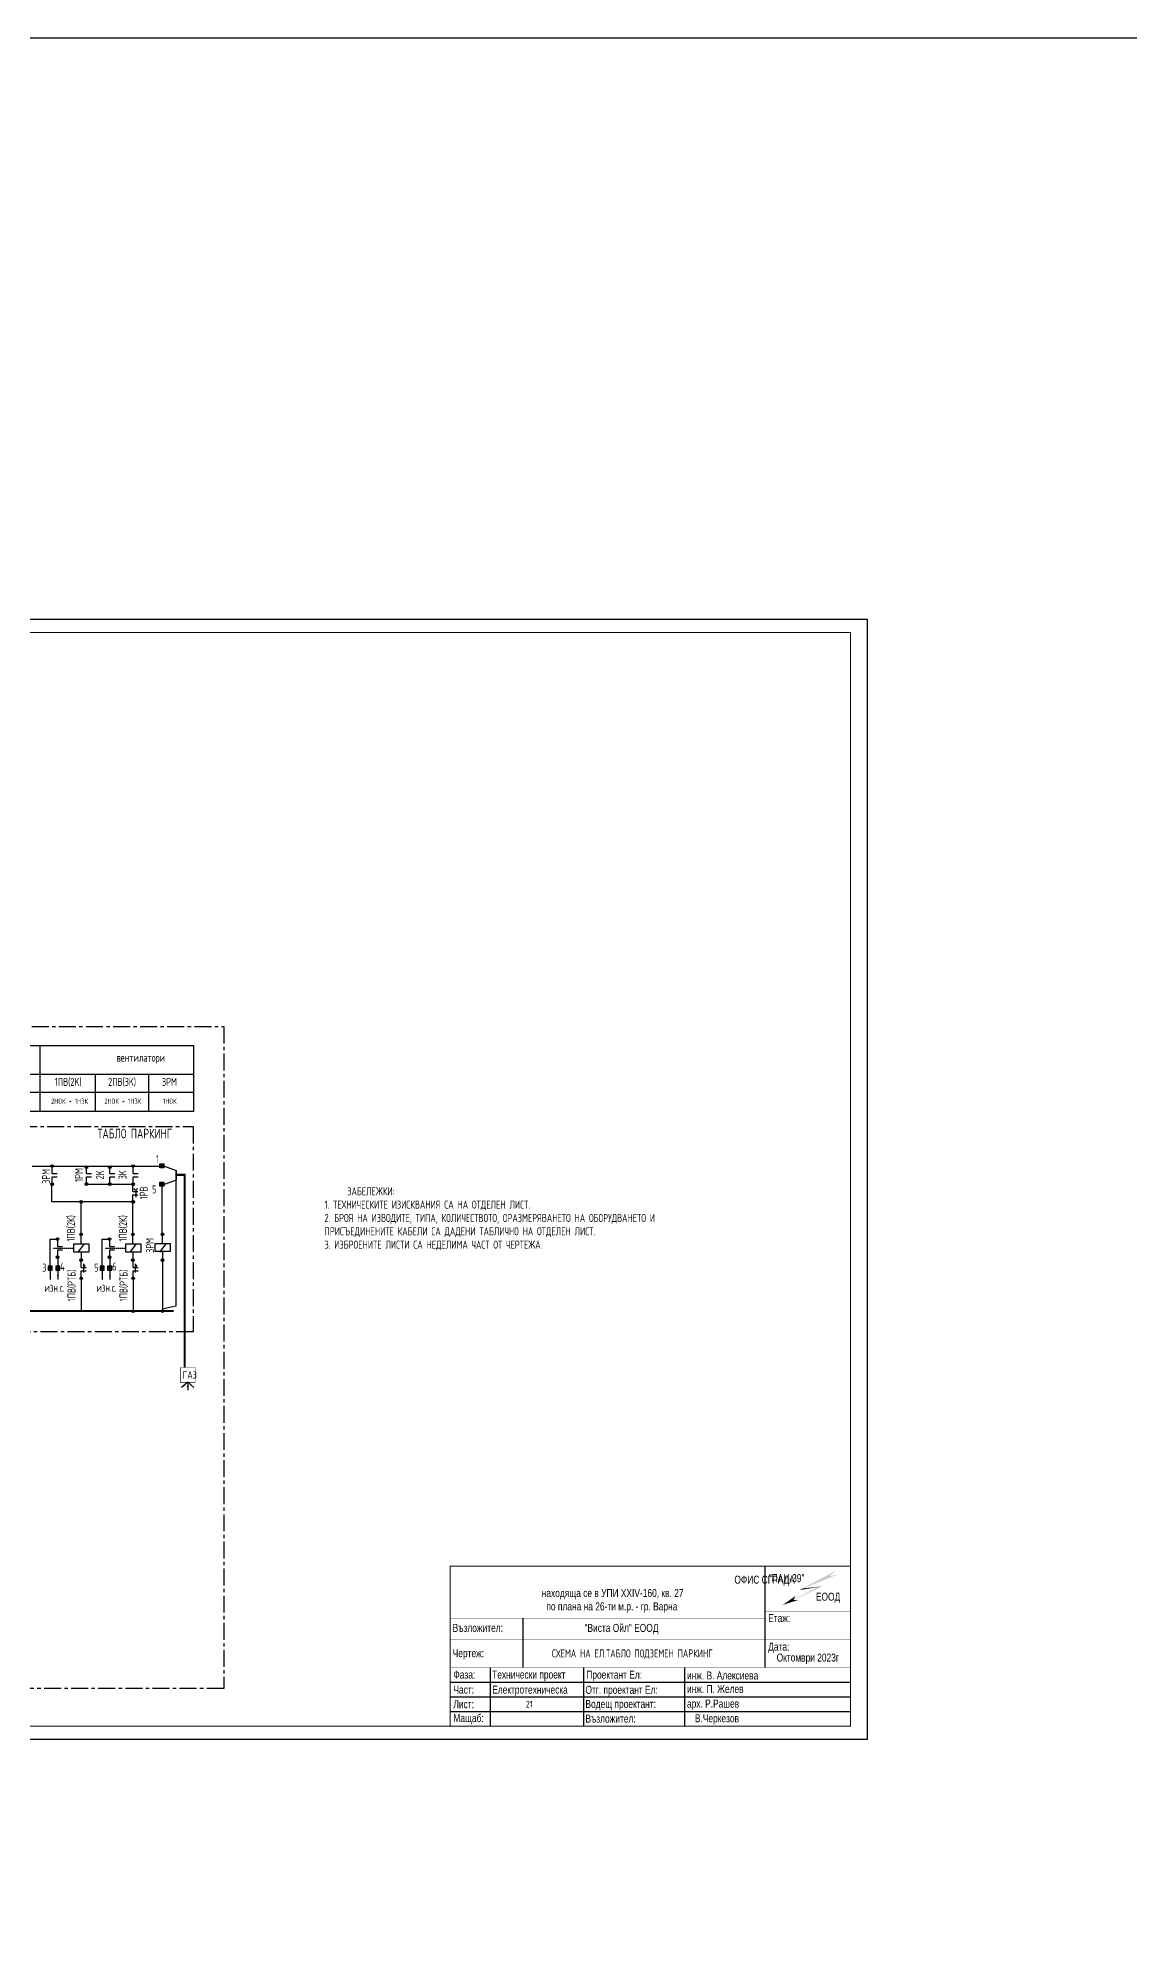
# Model space of a CAD drawing. Extents: x 25325 to 182345, y 3956 to 147305.
# Drawn here: x 44956 to 47001, y 17723 to 21264 of the extents above; entities that cross this region are included whole.
import ezdxf

# ---------------------------------------------------------------- set-up
doc = ezdxf.new("R2010")
doc.units = 0
doc.header["$MEASUREMENT"] = 0
doc.header["$PDMODE"] = 32
doc.header["$PDSIZE"] = 5
for name, pattern in [('CENTER', [50.8, 31.75, -6.35, 6.35, -6.35]), ('DASHED', [0.75, 0.5, -0.25]), ('HIDDENX2', [19.05, 12.7, -6.35])]:
    doc.linetypes.add(name, pattern=pattern)
doc.layers.get('0').update_dxf_attribs({"linetype": 'CONTINUOUS'})
doc.layers.add('CAT6A UNDERGROUND PORTS ROUTING', color=1, linetype='CONTINUOUS')
doc.layers.add('ELSH', color=111, linetype='CONTINUOUS')
doc.styles.add('ARIAL', font='arial.ttf', dxfattribs={"width": 0.75})
doc.styles.get("Standard").update_dxf_attribs({"font": 'simplex.shx', "width": 0.7, "height": 10})

# ---------------------------------------------------------------- blocks, each defined once
blk = doc.blocks.new('A2_M100')
at = {"ltscale": 30}
blk.add_lwpolyline([(0, 4200), (5940.6, 4200), (5940.6, 0), (0, 0)], close=True, dxfattribs=at)
at = {"const_width": 3}
blk.add_lwpolyline([(5890.6, 4150), (200, 4150), (200, 50), (5890.6, 50)], close=True, dxfattribs=at)
blk = doc.blocks.new('AS_VO_EL_LOGO')
for points in [[(-52.2, 584), (-191, 510.1), (-45.8, 569.2), (-79.2, 562.1)], [(-120, 522.6), (-238.9, 461.7), (-103.9, 523.8)], [(-190, 510.3), (-178, 516.7), (-103.9, 524.1), (-190.3, 510.3)], [(-253.9, 454.3), (-205.1, 488.3), (-212.8, 473.5), (-195.5, 472.9)]]:
    blk.add_hatch(color=256).paths.add_polyline_path(points)
for p, q in [((-320, 600), (-320, 220)), ((-1227.8, 404.5), (-1227.8, 220.8)), ((-1350, 220), (-1350, 0)), ((-1000, 220), (-1000, 0)), ((-620.6, 0), (-620.6, 220.1)), ((-1500, 165), (0, 165)), ((-1500, 110), (0, 110)), ((-1500, 55), (0, 55))]:
    blk.add_line(p, q)
at = {"const_width": 3}
blk.add_lwpolyline([(0, 600), (-1500, 600), (-1500, 0), (0, 0)], close=True, dxfattribs=at)
at = {"const_width": 2.1, "flags": 128}
for points in [[(-320, 430), (1, 430)], [(-320, 405), (-1500, 405)], [(-1500, 325), (0, 325)], [(0, 220), (-1500, 220)]]:
    blk.add_lwpolyline(points, dxfattribs=at)
at = {"char_height": 30, "attachment_point": 1, "style": 'ARIAL'}
for s, insert in [('\\fArial|b0|i0|c204|p34;"ПАН-39" ', (-306.1, 569.8)), ('{\\fArial|b0|i0|c204|p34;^I^I^I^I^I              ОФИС СГРАДА\\Pнаходяща се в УПИ }XXIV-160, {\\fArial|b0|i0|c204|p34;кв. 27\\P  по плана на 26-ти м.р. - гр. Варна}', (-1156.9, 564.1)), ('\\fArial|b0|i0|c204|p34;ЕООД', (-129, 500.3)), ('Възложител:', (-1490.6, 383.4)), ('{\\fArial|b0|i0|c204|p34;"Виста Ойл" ЕООД}', (-996.6, 383.4)), ('Етаж:', (-308, 420.1)), ('Чертеж:', (-1490.6, 288.6)), ('Дата:', (-308, 313.1)), ('{\\fArial|b0|i0|c204|p34;Октомври 2023г}', (-276.3, 272.2)), ('Фаза:', (-1488, 208.4)), ('Част:', (-1488, 151.8)), ('{\\fArial|b0|i0|c204|p34;Технически проект}', (-1342.6, 208.4)), ('{\\fArial|b0|i0|c204|p34;Електротехническа}', (-1342.6, 151.8)), ('Отг. проектант Ел:', (-993, 151.3)), ('{\\fArial|b0|i0|c204|p34;Проектант Ел:}', (-989.8, 208)), ('{\\fArial|b0|i0|c204|p34;инж. В.} {\\fArial|b0|i0|c204|p34;Алексиева}', (-612.5, 205)), ('{\\fArial|b0|i0|c204|p34;инж. П. Желев}', (-612.5, 154.6)), ('Лист:', (-1488, 97.4)), ('Водещ проектант:', (-993, 98.2)), ('{\\fArial|b0|i0|c204|p34;арх. Р.Рашев}', (-612.5, 99.5)), ('Мащаб:', (-1488, 45.3)), ('Възложител:', (-993, 43.3)), ('{\\fArial|b0|i0|c204|p34;В.Черкезов}', (-582.7, 44.5))]:
    blk.add_mtext(s, dxfattribs=dict(at, insert=insert))

msp = doc.modelspace()

# ---------------------------------------------------------------- hatches: boundary and pattern name
at = {"layer": 'CAT6A UNDERGROUND PORTS ROUTING'}
for points in [[(45236.68, 18744.25), (45230.93, 18737.54), (45228.99, 18739.86)], [(45236.68, 18744.25), (45235.2, 18735.53), (45238.23, 18735.53)], [(45236.68, 18744.25), (45242.43, 18737.54), (45244.37, 18739.86)]]:
    msp.add_hatch(color=256, dxfattribs=at).paths.add_polyline_path(points)

# ---------------------------------------------------------------- linework, layer by layer
for q in [(45225.15, 18734.64), (45248.2, 18734.64), (45236.68, 18729.24)]:
    msp.add_line((45236.68, 18744.25), q, dxfattribs=at)
msp.add_lwpolyline([(41729.83, 21264.26), (51905.6, 21264.26), (51905.6, 3956.14), (41729.83, 3956.14)], close=True, dxfattribs=at)
at = {"layer": 'CAT6A UNDERGROUND PORTS ROUTING', "const_width": 1}
msp.add_lwpolyline([(45222.81, 18771.97), (45250.54, 18771.97), (45250.54, 18744.25), (45222.81, 18744.25)], close=True, dxfattribs=at)
at = {"layer": 'ELSH'}
for p, q in [((44959.74, 19375.89), (44959.74, 19251.46)), ((44466.2, 19322.06), (45247.23, 19322.06)), ((45063.46, 19322.06), (45063.46, 19251.46)), ((45163.22, 19322.06), (45163.22, 19251.46)), ((44466.2, 19287.78), (45247.23, 19287.78)), ((44945.11, 19149.48), (45190.66, 19149.48)), ((44982.61, 19135.81), (44982.61, 19146.85)), ((44982.61, 19135.81), (44992.02, 19135.81)), ((44982.61, 19117.8), (44982.61, 19129.48)), ((44982.61, 19129.48), (44992.02, 19129.48)), ((45046.67, 19135.79), (45046.67, 19147.33)), ((45046.67, 19135.79), (45046.67, 19146.99)), ((45046.67, 19135.79), (45056.08, 19135.79)), ((45046.67, 19129.46), (45056.08, 19129.46)), ((45046.67, 19117.78), (45046.67, 19129.46)), ((45046.67, 19117.81), (45046.67, 19129.46)), ((45090.67, 19135.79), (45090.67, 19147.33)), ((45090.67, 19135.79), (45090.67, 19146.99)), ((45090.67, 19135.79), (45100.08, 19135.79)), ((45090.67, 19129.46), (45100.08, 19129.46)), ((45090.67, 19117.78), (45090.67, 19129.46)), ((45090.67, 19117.81), (45090.67, 19129.46)), ((45134.18, 19135.81), (45134.18, 19146.85)), ((45134.18, 19135.81), (45143.59, 19135.81)), ((45134.18, 19129.48), (45143.59, 19129.48)), ((45134.18, 19117.8), (45134.18, 19129.48)), ((45191.14, 19149.69), (45215.06, 19141.42)), ((44981.69, 19082.53), (44981.69, 19115.3)), ((45049.27, 19115.35), (45087.65, 19115.35)), ((45093.27, 19115.35), (45131.65, 19115.35)), ((45134.01, 19101.99), (45134.01, 19113.12)), ((45134.01, 19101.99), (45134.01, 19113.03)), ((45134.01, 19101.99), (45143.42, 19101.99)), ((45134.01, 19083.98), (45134.01, 19095.66)), ((45134.01, 19083.95), (45134.01, 19095.66)), ((45134.01, 19095.66), (45143.42, 19095.66)), ((45139.16, 19104.8), (45139.16, 19090.95)), ((45188.37, 19111.61), (45188.37, 19023.33)), ((45192.98, 19115.67), (45214.14, 19123.03)), ((45214.14, 19123.03), (45214.14, 18886.73)), ((45134.01, 19082.53), (44981.69, 19082.53)), ((45036.66, 19024.07), (45036.66, 19081.79)), ((45134.09, 19024.07), (45134.09, 19081.79)), ((45036.67, 19019.09), (45036.67, 19019.74)), ((45036.67, 19003.76), (45036.67, 19019.09)), ((45134.09, 19019.09), (45134.09, 19019.74)), ((45134.09, 19003.76), (45134.09, 19019.09)), ((45189.33, 19019.09), (45189.33, 19019.74)), ((45189.33, 19003.76), (45189.33, 19019.09)), ((44979.08, 18960.69), (44979.08, 19012.61)), ((44979.08, 19012.61), (44990.18, 19012.61)), ((44992.69, 19010.48), (44992.69, 18998.8)), ((44992.69, 18998.8), (45002.1, 18998.8)), ((44992.69, 18992.47), (44992.69, 18981.27)), ((44992.69, 18992.47), (45002.1, 18992.47)), ((45031.55, 18988.42), (45043.49, 19003.76)), ((45036.67, 18988.42), (45036.67, 18975.63)), ((45076.5, 18960.69), (45076.5, 19012.61)), ((45076.5, 19012.61), (45087.61, 19012.61)), ((45090.11, 19010.48), (45090.11, 18998.8)), ((45090.11, 18998.8), (45099.52, 18998.8)), ((45090.11, 18992.47), (45090.11, 18981.27)), ((45090.11, 18992.47), (45099.52, 18992.47)), ((45128.98, 18988.42), (45140.91, 19003.76)), ((45134.09, 18988.42), (45134.09, 18975.63)), ((45184.21, 18988.42), (45196.15, 19003.76)), ((45189.33, 18988.42), (45189.33, 18975.63)), ((44979.11, 18956.48), (44979.11, 18936.81)), ((44993.05, 18976.7), (44993.05, 18960.75)), ((44993.05, 18956.48), (44993.05, 18936.81)), ((45036.67, 18975.63), (45036.67, 18975.04)), ((45037.18, 18959.48), (45037.18, 18970.52)), ((45037.18, 18959.48), (45046.59, 18959.48)), ((45037.18, 18953.15), (45046.59, 18953.15)), ((45037.18, 18941.47), (45037.18, 18953.15)), ((45044.15, 18963.56), (45040.98, 18959.42)), ((45040.98, 18963.56), (45044.15, 18963.56)), ((45041.04, 18966.43), (45041.04, 18950.31)), ((45076.53, 18956.48), (45076.53, 18936.81)), ((45090.47, 18976.7), (45090.47, 18960.75)), ((45090.47, 18956.48), (45090.47, 18936.81)), ((45134.09, 18975.63), (45134.09, 18975.04)), ((45134.6, 18959.48), (45134.6, 18970.52)), ((45134.6, 18959.48), (45144.01, 18959.48)), ((45134.6, 18953.15), (45144.01, 18953.15)), ((45134.6, 18941.47), (45134.6, 18953.15)), ((45141.57, 18963.56), (45138.41, 18959.42)), ((45138.41, 18963.56), (45141.57, 18963.56)), ((45138.47, 18966.43), (45138.47, 18950.31)), ((45189.33, 18975.63), (45189.33, 18975.04)), ((45189.53, 18971.31), (45189.53, 18877.83)), ((45037.09, 18936.97), (45037.09, 18879.12)), ((45134.52, 18936.97), (45134.52, 18879.12)), ((45214.14, 18886.73), (45192.11, 18881.69))]:
    msp.add_line(p, q, dxfattribs=at)
at = {"layer": 'ELSH', "linetype": 'CENTER'}
msp.add_line((45246.61, 19223.46), (45246.61, 18838.5), dxfattribs=at)
at = {"layer": 'ELSH', "linetype": 'DASHED'}
for p, q in [((44984.25, 18995.41), (45023.26, 18995.41)), ((45081.67, 18995.41), (45120.68, 18995.41))]:
    msp.add_line(p, q, dxfattribs=at)
at = {"layer": 'ELSH', "linetype": 'CENTER'}
msp.add_lwpolyline([(43014.06, 19411.09), (45304.05, 19411.09), (45304.05, 18170.12), (43014.06, 18170.12)], close=True, dxfattribs=at)
at = {"layer": 'ELSH'}
for points in [[(44465.13, 19375.72), (45247.23, 19375.72), (45247.23, 19251.47), (44465.13, 19251.47)], [(45184.57, 19153.68), (45192.17, 19153.68), (45192.17, 19146.08), (45184.57, 19146.08)], [(45184.57, 19119.21), (45192.17, 19119.21), (45192.17, 19111.61), (45184.57, 19111.61)], [(45023.02, 19003.76), (45051.16, 19003.76), (45051.16, 18988.42), (45023.02, 18988.42)], [(45120.45, 19003.76), (45148.59, 19003.76), (45148.59, 18988.42), (45120.45, 18988.42)], [(45175.48, 19004.59), (45203.62, 19004.59), (45203.62, 18989.25), (45175.48, 18989.25)], [(44975.26, 18954.36), (44982.86, 18954.36), (44982.86, 18961.96), (44975.26, 18961.96)], [(44989.2, 18954.36), (44996.8, 18954.36), (44996.8, 18961.96), (44989.2, 18961.96)], [(45072.68, 18954.36), (45080.29, 18954.36), (45080.29, 18961.96), (45072.68, 18961.96)], [(45086.62, 18954.36), (45094.23, 18954.36), (45094.23, 18961.96), (45086.62, 18961.96)]]:
    msp.add_lwpolyline(points, close=True, dxfattribs=at)
at = {"layer": 'ELSH', "linetype": 'CENTER'}
msp.add_lwpolyline([(45246.61, 18838.5), (43042.94, 18838.5), (43042.94, 19223.46), (45246.61, 19223.46)], dxfattribs=at)
at = {"layer": 'ELSH'}
for points, const_width in [([(45215.44, 19133.14), (45230.81, 19133.14), (45230.81, 18771.96)], 4), ([(45215.06, 19141.42), (45215.06, 19123.03)], 3)]:
    msp.add_lwpolyline(points, dxfattribs=dict(at, const_width=const_width))
at = {"layer": 'ELSH', "linetype": 'HIDDENX2', "const_width": 4}
msp.add_lwpolyline([(43664.91, 18877.83), (45210.2, 18877.83)], dxfattribs=at)
at = {"layer": 'ELSH'}
msp.add_arc((45139.16, 19108.04), 3.24, 181.54763, 358.45237, dxfattribs=at)
for p in [(44982.61, 19149.53), (45046.67, 19147.33), (45090.67, 19147.33), (45134.18, 19149.53), (45188.43, 19149.51), (44982.61, 19115.51), (45046.88, 19115.51), (45090.88, 19115.51), (45134.18, 19115.51), (45188.43, 19115.49), (45036.87, 19082.45), (45134.3, 19082.45), (45036.67, 19021.65), (45134.09, 19021.65), (45189.33, 19021.65), (44992.69, 19012.77), (45090.11, 19012.77), (44979.08, 18958.34), (44992.69, 18978.75), (44993.02, 18958.34), (45036.67, 18973.08), (45076.51, 18958.34), (45090.11, 18978.75), (45090.45, 18958.34), (45134.09, 18973.08), (45189.33, 18973.08), (45037.18, 18939.18), (45134.6, 18939.18), (45134.52, 18877.32), (45189.53, 18877.83)]:
    msp.add_point(p, dxfattribs=at)
for points in [[(44979.11, 18936.81), (44977.67, 18945.02), (44980.72, 18945.02), (44977.67, 18945.02)], [(44993.05, 18936.81), (44991.61, 18945.02), (44994.66, 18945.02), (44991.61, 18945.02)], [(45076.53, 18936.81), (45075.1, 18945.02), (45078.14, 18945.02), (45075.1, 18945.02)], [(45090.47, 18936.81), (45089.04, 18945.02), (45092.09, 18945.02), (45089.04, 18945.02)]]:
    msp.add_solid(points, dxfattribs=at)

# ---------------------------------------------------------------- block references
at = {"layer": 'ELSH', "yscale": 0.5, "zscale": 0.5}
for name, p, xscale in [('A2_M100', (42796.94, 18074.69), 0.625), ('AS_VO_EL_LOGO', (46478.58, 18099.69), 0.5)]:
    msp.add_blockref(name, p, dxfattribs=dict(at, xscale=xscale))

# ---------------------------------------------------------------- texts
at = {"layer": 'CAT6A UNDERGROUND PORTS ROUTING', "insert": (45227.34, 18765.23), "char_height": 14, "attachment_point": 1}
msp.add_mtext('ГАЗ', dxfattribs=at)
at = {"layer": 'ELSH'}
for s, insert, char_height, attachment_point in [('вентилатори', (45103.31, 19360.22), 15, 1), ('1ПВ(2K)', (44987.73, 19314.77), 15, 1), ('{\\Fsimplex|c204;2ПВ}({\\Fsimplex|c204;3}K)', (45087.5, 19314.77), 15, 1), ('3РМ', (45188.28, 19314.77), 15, 1), ('2НОК + 1НЗК', (44980.59, 19276.12), 10, 1), ('2НОК + 1НЗК', (45080.36, 19276.12), 10, 1), ('1НОК ', (45190.27, 19276.12), 10, 1), ('ТАБЛО ПАРКИНГ', (45067.61, 19219.41), 18, 1), ('1', (45177.23, 19169.89), 15, 1), ('5', (45169.74, 19113.17), 15, 1), ('3', (44964.09, 18951.63), 15, 7), ('4', (44997.72, 18953.65), 15, 7), ('{\\Fsimplex|c204;5}', (45061.51, 18951.63), 15, 7), ('{\\Fsimplex|c204;6}', (45095.14, 18953.65), 15, 7), ('изн.с.', (44968.23, 18914.09), 15, 7), ('изн.с.', (45065.65, 18914.09), 15, 7), ('{\\Fsimplex|c204;СХЕМА НА ЕЛ.ТАБЛО ПОДЗЕМЕН ПАРКИНГ}', (45919.39, 18243.52), 15, 1), ('{\\Fsimplex|c204;21}', (45870.26, 18147.14), 12.5, 1)]:
    msp.add_mtext(s, dxfattribs=dict(at, insert=insert, char_height=char_height, attachment_point=attachment_point))
at = {"layer": 'ELSH', "char_height": 15, "attachment_point": 1, "rotation": 90}
for s, insert in [('3РМ', (44963.72, 19116.07)), ('1PM', (45025.44, 19119.86)), ('2K', (45064.7, 19124.55)), ('{\\Fsimplex|c204;3}K', (45107, 19124.55)), ('1РВ', (45146.76, 19087.01)), ('1ПВ(2К)', (45010.24, 19008.05)), ('1ПВ(2К)', (45107.66, 19008.05)), ('3РМ', (45158.23, 18986.6)), ('1ПВ(РТБ)', (45011.43, 18895.95)), ('1ПВ(РТБ)', (45108.85, 18895.95))]:
    msp.add_mtext(s, dxfattribs=dict(at, insert=insert))
at = {"layer": 'ELSH', "insert": (45493.12, 19109.75), "char_height": 15, "attachment_point": 1}
msp.add_mtext_dynamic_manual_height_columns('{\\Fsimplex|c204;      ЗАБЕЛЕЖКИ}:\\P1. {\\Fsimplex|c204;ТЕХНИЧЕСКИТЕ ИЗИСКВАНИЯ СА НА ОТДЕЛЕН ЛИСТ}.\\P2. {\\Fsimplex|c204;БРОЯ НА ИЗВОДИТЕ}, {\\Fsimplex|c204;ТИПА}, {\\Fsimplex|c204;КОЛИЧЕСТВОТО}, {\\Fsimplex|c204;ОРАЗМЕРЯВАНЕТО НА ОБОРУДВАНЕТО И ПРИСЪЕДИНЕНИТЕ КАБЕЛИ СА ДАДЕНИ ТАБЛИЧНО НА ОТДЕЛЕН ЛИСТ}.\\P3. {\\Fsimplex|c204;ИЗБРОЕНИТЕ ЛИСТИ СА НЕДЕЛИМА ЧАСТ ОТ ЧЕРТЕЖА}.', width=716.4698, gutter_width=62.5, heights=[0], dxfattribs=at)

doc.saveas('drawing.dxf')
